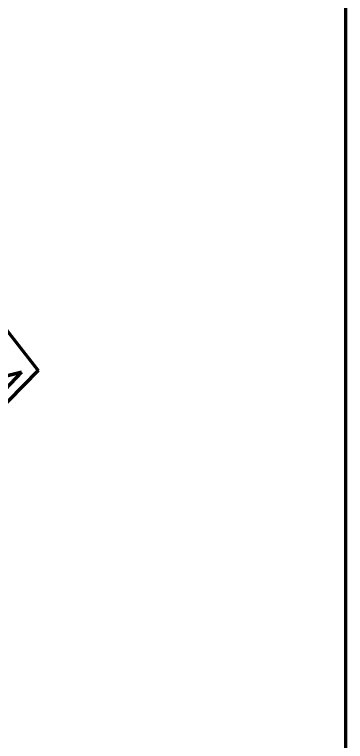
# Model space of a CAD drawing. Header units: millimetres. Extents: x 0 to 10.4, y 0 to 8.6.
# Drawn here: x 9.234 to 10.417, y 4.279 to 6.878 of the extents above; entities that cross this region are included whole.
import ezdxf

# ---------------------------------------------------------------- set-up
doc = ezdxf.new("R2010")
doc.units = ezdxf.units.MM
doc.layers.add('color#010101ff', color=7, linetype='CONTINUOUS', lineweight=100)
doc.layers.add('color#ffffffff', color=7, linetype='CONTINUOUS', lineweight=100)

msp = doc.modelspace()

# ---------------------------------------------------------------- linework, layer by layer
at = {"layer": 'color#010101ff'}
for p, q in [((9.1581, 5.8112), (9.3186, 5.6049)), ((9.2596, 5.599), (8.871, 5.5055)), ((8.907, 5.231), (9.2596, 5.599)), ((9.3186, 5.6049), (8.9289, 5.2078))]:
    msp.add_line(p, q, dxfattribs=at)
at = {"layer": 'color#ffffffff'}
for p, q in [((10.4167, 8.5694), (10.4167, 0)), ((9.3186, 5.6049), (9.1581, 5.8112)), ((8.871, 5.5055), (9.2596, 5.599)), ((9.2596, 5.599), (8.907, 5.231)), ((8.9289, 5.2078), (9.3186, 5.6049))]:
    msp.add_line(p, q, dxfattribs=at)

doc.saveas('drawing.dxf')
